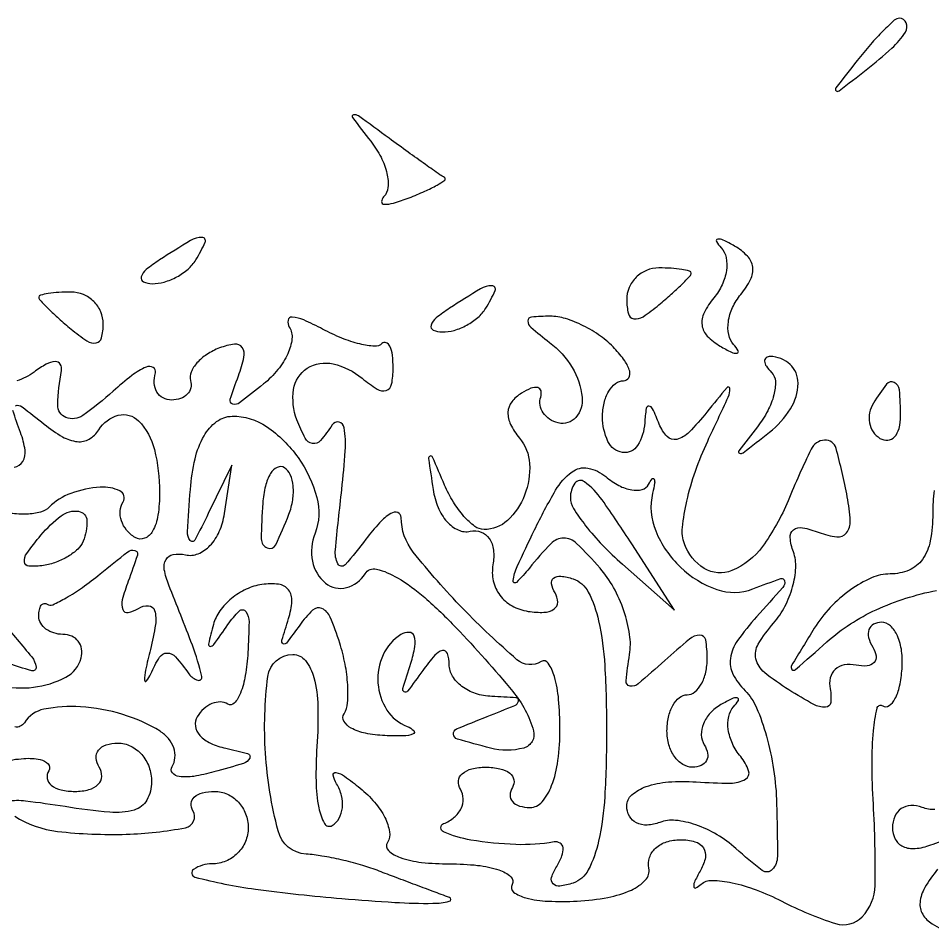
# Model space of a CAD drawing. Extents: x 153 to 7594, y 148 to 3762.
# Drawn here: x 4141.15 to 4179, y 2377.32 to 2415 of the extents above; entities that cross this region are included whole.
import ezdxf

# ---------------------------------------------------------------- set-up
doc = ezdxf.new("R2010")
doc.units = 0

msp = doc.modelspace()

# ---------------------------------------------------------------- linework, layer by layer
for points in [[(4175.872445, 2413.25, 0.001576), (4174.99236, 2412.120493, 0.377591), (4175, 2412, 0.377591), (4175.120493, 2411.99236, 0.001576), (4176.25, 2412.872445, 0.017685), (4177.306759, 2413.76332, 0.065617), (4177.869516, 2414.426111, 0.241985), (4177.90695, 2414.806605, 0.307699), (4177.622445, 2415, 0.184603), (4177.410139, 2414.91885, 0.013803), (4176.952641, 2414.485938, 0.017649), (4176.425681, 2413.920402, 0.012436)], [(4155.741324, 2409.907991, -0.047027), (4156.16382, 2409.24632, -0.062048), (4156.409199, 2408.574824, -0.07668), (4156.451806, 2407.99499, -0.178275), (4156.271805, 2407.605138, 0.189593), (4156.18674, 2407.409775, 0.415145), (4156.287549, 2407.301795, 0.080942), (4156.685722, 2407.35336, 0.019025), (4157.323609, 2407.570686, 0.01266), (4157.979529, 2407.841629, 0.025029), (4158.482372, 2408.09522, 0.031579), (4158.800599, 2408.303838, 0.546315), (4158.793128, 2408.406506, -0.028248), (4158.59966, 2408.526356, -0.001456), (4157.998606, 2408.950044, -0.002311), (4157.287476, 2409.459388, -0.001675), (4156.5, 2410.032968, 0.001932), (4155.23192, 2410.955611, 0.199694), (4155.025366, 2411.004179, 0.564359), (4154.982271, 2410.896261, 0.003646)], [(4147, 2405, 0.027275), (4146.445888, 2404.597454, 0.147021), (4146.239151, 2404.292684, 0.37991), (4146.327599, 2404.095709, 0.102799), (4146.690983, 2404.015313, 0.074131), (4147.192374, 2404.083483, 0.053889), (4147.713662, 2404.298248, 0.054031), (4148.175433, 2404.618541, 0.075854), (4148.5, 2405, 0.034464), (4148.886554, 2405.734105, 0.541951), (4148.758161, 2405.931144, 0.136158), (4148.281145, 2405.798791, 0.008108)], [(4170.241324, 2405.502335, -0.136349), (4170.445717, 2405.094972, -0.084493), (4170.459419, 2404.556336, -0.073475), (4170.284906, 2403.971191, -0.064137), (4169.942766, 2403.431037, 0.057258), (4169.539797, 2402.813732, 0.149196), (4169.452194, 2402.29636, 0.161204), (4169.669558, 2401.844229, 0.070019), (4170.201442, 2401.428702, 0.016746), (4170.67047, 2401.17859, 0.145908), (4170.900785, 2401.139852, 0.539115), (4170.949252, 2401.237981, 0.051532), (4170.758676, 2401.497665, -0.136349), (4170.554283, 2401.905028, -0.084493), (4170.540581, 2402.443664, -0.073475), (4170.715094, 2403.028809, -0.064137), (4171.057234, 2403.568963, 0.057258), (4171.460203, 2404.186268, 0.149196), (4171.547806, 2404.70364, 0.161204), (4171.330442, 2405.155771, 0.070019), (4170.798558, 2405.571298, 0.016746), (4170.32953, 2405.82141, 0.145908), (4170.099215, 2405.860148, 0.539115), (4170.050748, 2405.762019, 0.051532)], [(4166.333333, 2403.34921, 0.058985), (4166.401645, 2402.772162, 0.303392), (4166.626364, 2402.564488, 0.188172), (4167.007779, 2402.64783, 0.026407), (4167.666667, 2403.138321, 0.008736), (4168.177569, 2403.577629, 0.012937), (4168.608333, 2403.981783, 0.008084), (4168.950038, 2404.330516, 0.192074), (4169, 2404.455778, 0.344914), (4168.935135, 2404.538622, 0.021349), (4168.608333, 2404.604718, 0.024357), (4168.177816, 2404.651466, 0.014866), (4167.666667, 2404.666667, 0.097821), (4167.157792, 2404.566148, 0.09765), (4166.725, 2404.279664, 0.098226), (4166.435182, 2403.851978, 0.100269)], [(4159, 2403, 0.027275), (4158.445888, 2402.597454, 0.147021), (4158.239151, 2402.292684, 0.37991), (4158.327599, 2402.095709, 0.102799), (4158.690983, 2402.015313, 0.074131), (4159.192374, 2402.083483, 0.053889), (4159.713662, 2402.298248, 0.054031), (4160.175433, 2402.618541, 0.075854), (4160.5, 2403, 0.034464), (4160.886554, 2403.734105, 0.541951), (4160.758161, 2403.931144, 0.136158), (4160.281145, 2403.798791, 0.008108)], [(4142, 2403.455778, 0.192074), (4142.049962, 2403.330516, 0.008084), (4142.391667, 2402.981783, 0.012937), (4142.822431, 2402.577629, 0.008736), (4143.333333, 2402.138321, 0.026407), (4143.992221, 2401.64783, 0.188172), (4144.373636, 2401.564488, 0.303392), (4144.598355, 2401.772162, 0.058985), (4144.666667, 2402.34921, 0.100269), (4144.564818, 2402.851978, 0.098226), (4144.275, 2403.279664, 0.09765), (4143.842208, 2403.566148, 0.097821), (4143.333333, 2403.666667, 0.014866), (4142.822184, 2403.651466, 0.024357), (4142.391667, 2403.604718, 0.021349), (4142.064865, 2403.538622, 0.344914)], [(4172.324657, 2400.342009, -0.188967), (4172.485663, 2399.973454, -0.073134), (4172.424724, 2399.409651, -0.05878), (4172.167948, 2398.749775, -0.04346), (4171.741324, 2398.092009, 0.002309), (4170.977097, 2397.102491, 0.480912), (4171.00289, 2396.998672, 0.27909), (4171.14961, 2397.015406, 0.001748), (4172.23899, 2397.863307, 0.086231), (4173.112532, 2398.831847, 0.13852), (4173.424789, 2399.891573, 0.209296), (4173.092387, 2400.674776, 0.191487), (4172.274316, 2401, 0.159357), (4172.101343, 2400.943435, 0.259352), (4172.038449, 2400.806715, 0.133007), (4172.113507, 2400.59508, 0.04506)], [(4176.542705, 2399.069098, 0.090093), (4176.387618, 2398.673795, 0.095385), (4176.385962, 2398.257398, 0.099739), (4176.536973, 2397.88478, 0.108766), (4176.817021, 2397.613087, 0.158515), (4177.139071, 2397.534562, 0.191218), (4177.417083, 2397.669932, 0.126631), (4177.605052, 2398.024148, 0.059057), (4177.666667, 2398.543989, 0.019984), (4177.623697, 2399.618676, 0.269722), (4177.40792, 2399.929499, 0.350126), (4177.086603, 2399.852054, 0.02679)], [(4151.269735, 2394.930722, 0.01644), (4151.207033, 2393.449592, 0.30258), (4151.451701, 2393.07469, 0.402215), (4151.807591, 2393.208603, 0.01992), (4152.349337, 2394.467975, 0.05214), (4152.509264, 2395.063819, 0.063531), (4152.527236, 2395.640664, 0.075558), (4152.408436, 2396.11266, 0.156206), (4152.163912, 2396.398697, 0.259868), (4151.868239, 2396.412037, 0.140997), (4151.592392, 2396.158362, 0.079088), (4151.379055, 2395.638259, 0.039075)], [(4167.238859, 2395.708262, -0.038533), (4167.38838, 2395.937565, -0.56461), (4167.466358, 2395.928792, -0.15157), (4167.488339, 2395.760565, -0.014256), (4167.404789, 2395.347199, 0.156128), (4167.53342, 2393.778437, 0.104315), (4168.558035, 2392.278985, 0.107879), (4170.067966, 2391.356264, 0.176815), (4171.549325, 2391.380554, -0.007196), (4172.711019, 2391.807261, -0.474389), (4172.870879, 2391.709629, -0.217958), (4172.790452, 2391.44263, -0.003445), (4171.707587, 2390.229381, 0.031172), (4170.920245, 2389.242171, 0.115034), (4170.624965, 2388.50685, 0.158723), (4170.731694, 2387.853894, 0.077292), (4171.235594, 2387.164406, -0.09649), (4171.707461, 2386.464233, -0.032162), (4172.117227, 2385.292172, -0.030626), (4172.414245, 2383.904064, -0.030463), (4172.540154, 2382.487586, -0.007186), (4172.569336, 2380.306258, -0.186066), (4172.36044, 2379.765946, -0.388707), (4171.944984, 2379.727413, -0.021649), (4170.855459, 2380.630807, 0.05006), (4170.072541, 2381.208299, 0.050967), (4169.195043, 2381.614614, 0.05604), (4168.357996, 2381.801648, 0.119128), (4167.703912, 2381.716622, -0.079293), (4167.180247, 2381.606018, -0.127489), (4166.735941, 2381.697803, -0.151491), (4166.441979, 2381.976094, -0.128724), (4166.333333, 2382.391111, -0.217442), (4166.544334, 2382.853358, -0.0951), (4167.140728, 2383.198586, -0.065246), (4168.059313, 2383.38938, -0.035917), (4169.208864, 2383.392463, 0.016038), (4170.626811, 2383.339905, 0.131125), (4171.248123, 2383.502387, 0.362579), (4171.380621, 2383.855926, 0.089142), (4171.050873, 2384.438702, -0.064538), (4170.711186, 2384.975932, -0.073701), (4170.538713, 2385.558587, -0.084598), (4170.553824, 2386.095537, -0.135608), (4170.758676, 2386.502335, 0.047386), (4170.955768, 2386.766294, 0.530096), (4170.910257, 2386.866002, 0.156856), (4170.69099, 2386.834332, 0.016997), (4170.233688, 2386.591227, 0.073567), (4169.793071, 2386.242525, 0.090265), (4169.508358, 2385.802619, 0.104102), (4169.421284, 2385.342202, 0.134052), (4169.542705, 2384.930902, -0.090666), (4169.681645, 2384.57557, -0.169366), (4169.637945, 2384.273452, -0.176081), (4169.418448, 2384.071817, -0.098926), (4169.059017, 2384, -0.140337), (4168.655173, 2384.115626, -0.099915), (4168.311086, 2384.440625, -0.085131), (4168.079345, 2384.926682, -0.06887), (4168, 2385.5, -0.053595), (4168.06169, 2386.073861, -0.073362), (4168.244792, 2386.559375, -0.093122), (4168.515341, 2386.885312, -0.17482), (4168.833333, 2387, 0.17524), (4169.151331, 2387.114983, 0.093006), (4169.421875, 2387.441846, 0.073222), (4169.604985, 2387.9287, 0.053441), (4169.666667, 2388.504156, 0.041853), (4169.602098, 2389.274181, 0.380002), (4169.360197, 2389.468674, 0.162215), (4168.928229, 2389.300761, 0.010799), (4167.909139, 2388.417772, -0.007159), (4166.810918, 2387.452134, -0.222038), (4166.470111, 2387.357834, -0.395254), (4166.306519, 2387.572612, -0.01495), (4166.451132, 2388.663615, 0.078438), (4166.455384, 2389.493614, 0.044492), (4166.215613, 2390.47189, 0.043089), (4165.789024, 2391.439051, 0.054279), (4165.228763, 2392.240692, 0.019797), (4164.261174, 2393.262759, 0.19574), (4163.724114, 2393.481384, 0.204229), (4163.199878, 2393.257936, 0.021747), (4162.305027, 2392.240692, -0.030668), (4161.769178, 2391.653019, -0.711036), (4161.630855, 2391.72259, -0.074769), (4161.798585, 2392.304425, -0.005419), (4162.513864, 2393.820763, -0.019117), (4163.39065, 2395.465228, -0.100421), (4164.068723, 2396.225621, -0.21096), (4164.726992, 2396.37737, -0.126536), (4165.465027, 2396.029025, 0.049524), (4166.010016, 2395.661152, 0.079137), (4166.539039, 2395.475894, 0.111751), (4166.968198, 2395.494653, 0.203682)], [(4164, 2395.154988, 0.142218), (4164.128193, 2394.713411, 0.024894), (4164.632973, 2393.998607, 0.025257), (4165.329796, 2393.196286, 0.020305), (4166.154802, 2392.404988), (4168.309603, 2390.5), (4166.539792, 2393.25, 0.010783), (4165.316201, 2395.064072, 0.078231), (4164.585567, 2395.81588, 0.422229), (4164.190632, 2395.753966, 0.155293)], [(4143.833333, 2393.355278, -0.105577), (4143.611028, 2393.030455, -0.052825), (4143.214336, 2392.725937, -0.049083), (4142.718408, 2392.485729, -0.051857), (4142.194193, 2392.352238, -0.046255), (4141.587372, 2392.319873, -0.378117), (4141.402483, 2392.496362, -0.180681), (4141.501728, 2392.85237, -0.015839), (4142.086693, 2393.604459, -0.057765), (4142.929337, 2394.409645, -0.199842), (4143.645105, 2394.594533, -0.365568), (4143.989666, 2394.208069, -0.104625)]]:
    msp.add_lwpolyline(points, format="xyb", close=True)
for points in [[(4141, 2381.978621, 0.114965), (4142.776564, 2381.34497, 0.035938), (4145.620755, 2381.225907, 0.04012), (4148.067817, 2381.496683, 0.525057), (4148.376371, 2382.200036, -0.161919), (4148.304585, 2382.503179, -0.190898), (4148.4362, 2382.76501, -0.124654), (4148.776532, 2382.942073, -0.05799), (4149.274316, 2383, -0.106911), (4149.805545, 2382.885099, -0.09947), (4150.257664, 2382.559375, -0.09591), (4150.560771, 2382.072631, -0.091687), (4150.666667, 2381.5, -0.099038), (4150.552153, 2380.927543, -0.097945), (4150.226042, 2380.440625, -0.097945), (4149.739124, 2380.114514, -0.099038), (4149.166667, 2380, 0.145796), (4148.405747, 2379.773303, 0.648603), (4148.456942, 2379.454225, 0.032117), (4150.963342, 2378.95474, 0.011847), (4154.547833, 2378.563197, 0.006542), (4156.737284, 2378.40523, 0.017192), (4158.310926, 2378.366573, 0.05579), (4158.99057, 2378.449411, 0.743184), (4159, 2378.606925, -0.001044), (4158.317177, 2378.85961, -0.00061), (4157.5, 2379.165091, -0.00061), (4156.682866, 2379.472832, -0.001036), (4156, 2379.732575, 0.02143), (4155.321061, 2379.959597, 0.013845), (4154.518204, 2380.166439, 0.013922), (4153.720728, 2380.325289, 0.025422), (4153.06197, 2380.403347, -0.323184), (4151.901739, 2381.365399, -0.046728), (4151.382786, 2384.582289, -0.048812), (4151.481343, 2387.761362, -0.377047), (4152.511191, 2388.666667, -0.229262), (4153.037393, 2388.412004, -0.103726), (4153.387796, 2387.709383, -0.059312), (4153.550383, 2386.533663, -0.021671), (4153.509325, 2384.851724, 0.021082), (4153.472836, 2383.425781, 0.043713), (4153.588277, 2382.319191, 0.077594), (4153.821768, 2381.671902, 0.429676), (4154.14156, 2381.587489, 0.129889), (4154.426913, 2381.888387, 0.099169), (4154.562819, 2382.323316, 0.087403), (4154.527951, 2382.826461, 0.074311), (4154.324353, 2383.319098, -0.080994), (4154.185396, 2383.668405, -0.53762), (4154.29286, 2383.77932, -0.108823), (4154.654059, 2383.625683, -0.015619), (4155.297031, 2383.136693, -0.045407), (4155.899872, 2382.549576, -0.060421), (4156.323224, 2381.913392, -0.074798), (4156.515863, 2381.326485, -0.182333), (4156.429973, 2380.886693, 0.358449), (4156.475619, 2380.550095, 0.104229), (4156.958865, 2380.260466, 0.056041), (4157.841843, 2380.062773, 0.027081), (4159, 2380, -0.026115), (4160.159493, 2379.939398, -0.053769), (4161.046711, 2379.748557, -0.098651), (4161.539093, 2379.469267, -0.368357), (4161.589012, 2379.144024, 0.390216), (4161.648993, 2378.833, 0.097231), (4162.161267, 2378.590362, 0.051282), (4163.0809, 2378.455118, 0.024323), (4164.279995, 2378.461226, 0.031901), (4165.551244, 2378.611304, 0.061829), (4166.525732, 2378.917873, 0.094988), (4167.112461, 2379.334712, 0.247895), (4167.25, 2379.817202, -0.135408), (4167.277449, 2380.267497, -0.127166), (4167.531399, 2380.652553, -0.107541), (4167.982179, 2380.910969, -0.076717), (4168.559017, 2381, -0.068719), (4169.159019, 2380.917146, -0.178058), (4169.507261, 2380.664905, -0.196415), (4169.589379, 2380.267191, -0.08468), (4169.398692, 2379.75, 0.016593), (4169.158384, 2379.29839, 0.119414), (4169.105392, 2379.059307, 0.547314), (4169.190996, 2379.006863, 0.069603), (4169.410364, 2379.154023, -0.193069), (4169.862703, 2379.318331, -0.043355), (4170.692629, 2379.218528, -0.038899), (4171.697027, 2378.925251, -0.02919), (4172.748989, 2378.455201, 0.04252), (4174.979436, 2377.528989, 0.288233), (4176.084308, 2377.814232, 0.186899), (4176.612356, 2379.108565, 0.019192), (4176.543203, 2382.472144, -0.013198), (4176.488248, 2384.160347, -0.025355), (4176.548548, 2385.512899, -0.029751), (4176.693258, 2386.44062, -0.517484), (4176.932044, 2386.541999, 0.297439), (4177.191541, 2386.548394, 0.12219), (4177.435795, 2386.824217, 0.067926), (4177.627929, 2387.357255, 0.033794), (4177.730265, 2388.069278, 0.049635), (4177.712525, 2388.808229, 0.073166), (4177.54015, 2389.43285, 0.097575), (4177.247793, 2389.851264, 0.193977), (4176.878834, 2390, 0.122417), (4176.550226, 2389.918321, 0.18783), (4176.360842, 2389.698972, 0.150733), (4176.347009, 2389.367209, 0.074143), (4176.515313, 2388.975223, -0.096758), (4176.654704, 2388.605637, -0.232089), (4176.573592, 2388.332191, -0.191458), (4176.286094, 2388.194024, -0.068666), (4175.82433, 2388.225223, 0.094055), (4175.338473, 2388.233495, 0.144401), (4174.963507, 2388.048953, 0.151324), (4174.759858, 2387.698376, 0.106492), (4174.753567, 2387.239298, -0.07785), (4174.777778, 2386.677862, -0.375932), (4174.560432, 2386.479671, -0.131795), (4174.073574, 2386.599806, -0.013562), (4173.043629, 2387.204826, -0.030641), (4172.032289, 2387.926082, -0.167611), (4171.68202, 2388.487397, -0.194121), (4171.778804, 2389.09596, -0.043213), (4172.409574, 2389.965528, 0.058128), (4172.88048, 2390.657098, 0.052278), (4173.199872, 2391.463245, 0.055524), (4173.329522, 2392.257398, 0.099215), (4173.233062, 2392.90935, -0.0603), (4173.097224, 2393.50499, -0.261834), (4173.23586, 2393.825362, -0.214334), (4173.614106, 2393.913105, -0.043045), (4174.295024, 2393.71703, 0.06199), (4175.027847, 2393.535687, 0.260727), (4175.43178, 2393.702355, 0.184626), (4175.588148, 2394.200385, 0.032346), (4175.462834, 2395.192987, 0.018115), (4175.000784, 2397.198135, 0.357593), (4174.52195, 2397.540881, 0.271277), (4173.962101, 2397.161633, 0.013223), (4173.013282, 2395.032065, -0.059179), (4171.951088, 2393.137209, -0.137907), (4170.68448, 2392.138733, -0.241497), (4169.544219, 2392.230648, -0.170018), (4168.720539, 2393.25, -0.112541), (4168.639763, 2393.927467, -0.029464), (4168.820002, 2395.014062, -0.0284), (4169.178308, 2396.25976, -0.025713), (4169.685614, 2397.5, 0.001934), (4170.534741, 2399.323385, 0.116065), (4170.606607, 2399.676354, 0.688208), (4170.488757, 2399.717383, 0.005963), (4169.64941, 2398.696997, -0.024348), (4168.912171, 2397.865052, -0.137958), (4168.404065, 2397.572232, -0.270146), (4168.00984, 2397.685197, -0.096033), (4167.679948, 2398.196997, 0.011041), (4167.405857, 2398.839632, 0.270739), (4167.253797, 2398.947447, 0.40294), (4167.136288, 2398.852788, 0.015885), (4167.078947, 2398.25, -0.122487), (4166.784494, 2397.320654, -0.299081), (4166.163834, 2397.029234, -0.254196), (4165.557417, 2397.48083, -0.108637), (4165.333333, 2398.5, -0.056244), (4165.39808, 2399.073765, -0.075699), (4165.589707, 2399.559375, -0.094933), (4165.873134, 2399.884978, -0.16786), (4166.206093, 2400, 0.263818), (4166.42041, 2400.12154, 0.205742), (4166.456608, 2400.391667, 0.086545), (4166.251895, 2400.820624, 0.03337), (4165.833333, 2401.333333, 0.049749), (4165.251557, 2401.843611, 0.039449), (4164.534733, 2402.275, 0.040733), (4163.798189, 2402.570439, 0.075153), (4163.161594, 2402.666667, 0.020353), (4162.392198, 2402.635335, 0.385718), (4162.24055, 2402.473569, 0.226326), (4162.359684, 2402.212627, 0.010382), (4163.143328, 2401.583333, -0.092278), (4164.070947, 2400.548741, -0.110523), (4164.489996, 2399.312226, -0.20769), (4164.230238, 2398.481221, -0.283028), (4163.5, 2398.25, -0.083873), (4163.13895, 2398.407926, -0.099659), (4162.874466, 2398.668709, -0.109397), (4162.74739, 2398.990734, -0.120498), (4162.774777, 2399.32433, 0.136096), (4162.787885, 2399.580024, 0.296393), (4162.653545, 2399.711651, 0.146818), (4162.371285, 2399.685428, 0.042371), (4161.976218, 2399.485302, 0.092739), (4161.573932, 2399.119066, 0.15196), (4161.419086, 2398.689149, 0.127946), (4161.525246, 2398.192085, 0.057012), (4161.894239, 2397.627434, -0.16041), (4162.311807, 2396.565409, -0.106929), (4162.106271, 2395.263191, -0.113052), (4161.397597, 2394.215545, -0.193446), (4160.42724, 2393.84059, -0.15933), (4160.046836, 2393.97065, -0.049854), (4159.598238, 2394.384449, -0.044084), (4159.158833, 2394.977096, -0.036398), (4158.797532, 2395.676, 0.001884), (4158.295715, 2396.836538, 0.396686), (4158.192095, 2396.88079, 0.354115), (4158.130332, 2396.77739, 0.001776), (4158.317879, 2395.5, 0.061009), (4158.525048, 2394.754916, 0.083385), (4158.894077, 2394.165586, 0.104469), (4159.361649, 2393.819792, 0.161404), (4159.856861, 2393.765823, -0.141925), (4160.303546, 2393.734293, -0.156828), (4160.643873, 2393.468218, -0.122681), (4160.818991, 2392.991403, -0.071613), (4160.79747, 2392.379414, 0.098958), (4160.810309, 2391.708757, 0.108122), (4161.082585, 2391.117919, 0.104735), (4161.585505, 2390.681379, 0.087787), (4162.254763, 2390.451375, 0.047563), (4162.908116, 2390.411573, 0.143366), (4163.327679, 2390.550146, 0.247782), (4163.475616, 2390.833459, 0.138124), (4163.365567, 2391.217517, -0.088596), (4163.21896, 2391.587964, -0.284982), (4163.307226, 2391.825969, -0.197573), (4163.60789, 2391.909276, -0.050524), (4164.110804, 2391.796399, -0.197131), (4164.744258, 2391.250802, -0.063423), (4165.170617, 2390.060026, -0.040423), (4165.424776, 2388.207609, -0.013889), (4165.5, 2385.5, -0.013889), (4165.424776, 2382.792391, -0.040423), (4165.170617, 2380.939974, -0.063423), (4164.744258, 2379.749198, -0.197131), (4164.110804, 2379.203601, -0.046462), (4163.569376, 2379.077462, -0.237566), (4163.285962, 2379.17468, -0.279972), (4163.224028, 2379.441724, -0.058944), (4163.435134, 2379.895045, 0.045137), (4163.651818, 2380.328722, 0.121157), (4163.696915, 2380.668352, 0.235214), (4163.573583, 2380.860277, 0.179286), (4163.32433, 2380.906356, -0.052159), (4161.745343, 2380.799178, -0.032007), (4159.887976, 2380.986367, -0.061481), (4158.751639, 2381.322056, -0.665332), (4158.756231, 2381.664358, 0.07888), (4159.193455, 2381.926836, 0.105417), (4159.477402, 2382.290708, 0.121773), (4159.564193, 2382.697442, 0.131107), (4159.447214, 2383.08541, -0.165558), (4159.367751, 2383.431903, -0.19046), (4159.523305, 2383.731339, -0.122591), (4159.920728, 2383.933869, -0.056896), (4160.5, 2384, -0.051132), (4161.083504, 2383.940173, -0.111122), (4161.491447, 2383.755208, -0.185976), (4161.661245, 2383.48197, -0.187619), (4161.603006, 2383.166667, 0.130741), (4161.507289, 2382.850038, 0.189912), (4161.604024, 2382.578125, 0.144644), (4161.892436, 2382.394743, 0.069877), (4162.329703, 2382.333333, 0.220814), (4162.828345, 2382.564835, 0.084588), (4163.226202, 2383.239661, 0.059009), (4163.487035, 2384.278224, 0.032055), (4163.571429, 2385.593248, 0.022725), (4163.516081, 2386.8104, 0.045874), (4163.341922, 2387.75372, 0.078557), (4163.088265, 2388.305285, 0.404213), (4162.790131, 2388.370294, -0.328179), (4161.79, 2388.451114, -0.0214), (4159.549522, 2390.570519, -0.024954), (4157.49832, 2392.90701, -0.169231), (4157, 2394.337152, 0.320873), (4156.857115, 2394.536878, 0.223457), (4156.57124, 2394.505052, 0.069869), (4156.102615, 2394.118222, 0.024122), (4155.540391, 2393.44113, -0.019253), (4154.675092, 2392.378154, -0.535797), (4154.377408, 2392.418494, -0.138474), (4154.273402, 2392.999408, -0.004057), (4154.539847, 2395.5, 0.012624), (4154.682292, 2397.095924, 0.053336), (4154.641259, 2398.054098, 0.309361), (4154.427157, 2398.284191, 0.314631), (4154.138619, 2398.166154, -0.032532), (4153.662941, 2397.524424, -0.259743), (4153.330364, 2397.399382, -0.239962), (4153.029907, 2397.61372, -0.028439), (4152.682837, 2398.384129, -0.129437), (4152.545609, 2399.63852, -0.216994), (4153.112637, 2400.511897, -0.202046), (4154.18469, 2400.694677, -0.116237), (4155.377138, 2400.101966, 0.033196), (4156.005947, 2399.646992, 0.221148), (4156.379723, 2399.600139, 0.274236), (4156.603637, 2399.85293, 0.047431), (4156.666667, 2400.515876, 0.029701), (4156.634632, 2401.054693, 0.077423), (4156.530127, 2401.427499, 0.196601), (4156.376205, 2401.57225, 0.296195), (4156.20185, 2401.535184, -0.219202), (4155.896545, 2401.422415, -0.040509), (4155.289248, 2401.519629, -0.036802), (4154.543606, 2401.761174, -0.026144), (4153.74784, 2402.134952, 0.019626), (4152.968383, 2402.513543, 0.08932), (4152.479817, 2402.630381, 0.379199), (4152.313851, 2402.499346, 0.184852), (4152.368312, 2402.213075, -0.16743), (4152.476305, 2401.734175, -0.079189), (4152.3065, 2401.115915, -0.064907), (4151.897874, 2400.457908, -0.050701), (4151.301759, 2399.863307, -0.007138), (4150.311107, 2399.080817, -0.246459), (4150.027107, 2399.031781, -0.413341), (4149.925562, 2399.229442, -0.012251), (4150.261842, 2400.199072, 0.034269), (4150.491848, 2400.970342, 0.206854), (4150.416066, 2401.371644, 0.285037), (4150.100658, 2401.512819, 0.058043), (4149.480691, 2401.354217, 0.052235), (4148.954633, 2401.086479, 0.067362), (4148.543764, 2400.733556, 0.082606), (4148.304666, 2400.353679, 0.166972), (4148.281619, 2400.005144, -0.125597), (4148.28621, 2399.698591, -0.134722), (4148.1421, 2399.436511, -0.117967), (4147.865375, 2399.260939, -0.08282), (4147.5, 2399.2, -0.121968), (4147.144619, 2399.287999, -0.136598), (4146.888919, 2399.529569, -0.121496), (4146.776135, 2399.893546, -0.085154), (4146.823979, 2400.321938, 0.346372), (4146.732613, 2400.54692, 0.235583), (4146.443558, 2400.56296, 0.061877), (4145.851852, 2400.215558, 0.020271), (4145.073979, 2399.56695, -0.029678), (4143.8156, 2398.557181, -0.254425), (4143.123404, 2398.474695, -0.31538), (4142.781653, 2398.996191, -0.039283), (4142.938003, 2400.419273, 0.189219), (4142.888549, 2400.681996, 0.272694), (4142.683745, 2400.788171, 0.112626), (4142.305119, 2400.679921, 0.035294), (4141.806424, 2400.35792, -0.088352), (4141.083472, 2399.992819, -0.029714)], [(4141.027646, 2398.964767, -0.253913), (4141.306005, 2398.922175, -0.008294), (4142.223742, 2398.201442, 0.038674), (4142.98008, 2397.678416, 0.106526), (4143.593037, 2397.478376, 0.158522), (4144.0854, 2397.583951, 0.123514), (4144.480071, 2397.967754, -0.191593), (4145.287017, 2398.566837, -0.270933), (4146.129416, 2398.334481, -0.133584), (4146.785212, 2397.153511, -0.060401), (4147, 2395.381966, -0.036149), (4146.931303, 2394.433021, -0.088447), (4146.71118, 2393.770927, -0.175526), (4146.378237, 2393.47543, -0.237296), (4145.983688, 2393.510081, -0.081549), (4145.634907, 2393.813718, -0.09202), (4145.418984, 2394.201353, -0.100687), (4145.367871, 2394.611434, -0.119788), (4145.488451, 2394.981314, 0.444833), (4145.355468, 2395.437715, 0.130984), (4144.544668, 2395.593388, 0.069392), (4143.327421, 2395.334759, 0.109808), (4142.431179, 2394.764512, -0.134567), (4142.073917, 2394.560966, -0.051529), (4141.503221, 2394.476243, -0.046238), (4140.830733, 2394.508546, -0.041897)], [(4140.980864, 2396.422558, 0.21723), (4141.337323, 2396.65854, 0.179695), (4141.4329, 2397.123793, 0.051324), (4141.24353, 2397.848646, -0.013425), (4140.928451, 2398.764784, -0.402231)], [(4140.355054, 2387.38703, 0.087915), (4141.774759, 2387.311029, 0.089267), (4143.116006, 2387.725866, 0.213712), (4143.75, 2388.523344, 0.101072), (4143.768315, 2388.895803, 0.126303), (4143.632812, 2389.213107, 0.127052), (4143.362022, 2389.424648, 0.102967), (4143, 2389.5, -0.073375), (4142.617889, 2389.556379, -0.087856), (4142.29375, 2389.720313, -0.100566), (4142.077063, 2389.96399, -0.13236), (4142, 2390.25, -0.045279), (4142.024519, 2390.520207, -0.106591), (4142.101727, 2390.70625, -0.198837), (4142.215548, 2390.779607, -0.204068), (4142.346305, 2390.75, 0.270402), (4142.575042, 2390.727718, 0.022037), (4143.131655, 2391.014063, 0.024851), (4143.802993, 2391.443319, 0.016282), (4144.533536, 2392, -0.005372), (4145.679269, 2392.913246, -0.233031), (4145.973755, 2392.974269, -0.433154), (4146.07952, 2392.780539, -0.010251), (4145.698685, 2391.698062, 0.024807), (4145.454122, 2390.932453, 0.155456), (4145.473931, 2390.527318, 0.369692), (4145.695071, 2390.404989, 0.087884), (4146.118588, 2390.573292, -0.149478), (4146.540104, 2390.683988, -0.321899), (4146.791213, 2390.487975, -0.111396), (4146.828092, 2389.905945, -0.022004), (4146.616365, 2388.875229, 0.008147), (4146.416469, 2388.022673, 0.057002), (4146.373818, 2387.59815, 0.711557), (4146.455915, 2387.570928, 0.058116), (4146.630282, 2387.863153, -0.033812), (4146.998405, 2388.554186, -0.259), (4147.308393, 2388.726305, -0.216602), (4147.659252, 2388.566829, -0.024383), (4148.215383, 2387.863153, 0.164458), (4148.581186, 2387.599375, 0.577082), (4148.745305, 2387.751671, 0.034637), (4148.354277, 2389.046445, 0.005375), (4147.377319, 2391.540894, -0.051911), (4147.194357, 2392.176421, -0.172), (4147.2644, 2392.599458, -0.231815), (4147.560907, 2392.806896, -0.093486), (4148.067929, 2392.790894, 0.152697), (4148.591776, 2392.835567, 0.10686), (4149.08383, 2393.17295, 0.087122), (4149.46906, 2393.757054, 0.065068), (4149.682121, 2394.5), (4149.983022, 2396.5), (4149.014453, 2394.5, -0.010397), (4148.454356, 2393.40224, -0.549867), (4148.258215, 2393.387949, -0.176153), (4148.153894, 2393.738409, -0.004032), (4148.272942, 2395.5, -0.037824), (4148.465349, 2396.763205, -0.073001), (4148.836803, 2397.713813, -0.102113), (4149.359437, 2398.307572, -0.157899), (4150, 2398.528621, -0.156629), (4151.429795, 2398.099375, -0.088295), (4152.731773, 2396.815185, -0.08851), (4153.508276, 2395.164003, -0.158669), (4153.43162, 2393.682401, 0.138207), (4153.325438, 2392.528131, 0.179149), (4153.865405, 2391.622159, 0.238199), (4154.731504, 2391.436565, 0.192484), (4155.505755, 2392.009312, -0.327649), (4155.979411, 2392.20068, -0.07169), (4156.842404, 2391.843502, -0.04645), (4157.972572, 2391.022272, -0.02212), (4159.269973, 2389.775624, -0.017226), (4161.621449, 2387.13033, -0.103726), (4162.474949, 2385.512703, -0.418365), (4162.0703, 2384.795504, -0.130842), (4160.697247, 2384.789423, -0.005898), (4159.327874, 2385.164834, -0.304421), (4159.158791, 2385.365409, -0.331693), (4159.286442, 2385.582701, -0.006521), (4160.553552, 2386.097719, 0.004771), (4161.700916, 2386.559393, 0.24123), (4161.853383, 2386.738479, 0.461489), (4161.754927, 2386.872705, 0.008264), (4160.75, 2386.929715, -0.069051), (4160.080001, 2387.050267, -0.081744), (4159.509564, 2387.346541, -0.094331), (4159.124595, 2387.767703, -0.135871), (4158.984687, 2388.25, 0.073455), (4158.910909, 2388.710408, 0.390699), (4158.708762, 2388.826238, 0.160669), (4158.387403, 2388.632201, 0.021347), (4157.890355, 2388, -0.004273), (4157.262827, 2387.143182, -0.386947), (4157.121222, 2387.115698, -0.342838), (4157.066289, 2387.260089, -0.003957), (4157.394213, 2388.301938, 0.032703), (4157.568827, 2388.993079, 0.128291), (4157.536971, 2389.428078, 0.311526), (4157.328131, 2389.583086, 0.148092), (4156.988546, 2389.492921, 0.148751), (4156.249832, 2388.653863, 0.124412), (4156.037747, 2387.481677, 0.127132), (4156.408408, 2386.368636, 0.158508), (4157.25, 2385.685253, -0.099747), (4157.518872, 2385.514255, -0.5439), (4157.492225, 2385.376294, -0.092614), (4157.095406, 2385.296266, -0.015681), (4156.319278, 2385.309506, -0.036413), (4155.517802, 2385.407131, -0.075065), (4154.924629, 2385.619532, -0.138115), (4154.62985, 2385.904338, -0.277212), (4154.633826, 2386.216534, 0.120034), (4154.78021, 2386.666307, 0.034193), (4154.78566, 2387.406181, 0.032319), (4154.67665, 2388.269459, 0.029285), (4154.455224, 2389.141076, 0.021375), (4154.062858, 2390.21572, 0.191764), (4153.719595, 2390.568485, 0.304691), (4153.332528, 2390.501489, 0.047214), (4152.796344, 2389.882128, -0.005531), (4152.256508, 2389.14211, -0.381861), (4152.116901, 2389.113818, -0.344855), (4152.061339, 2389.254138, -0.005181), (4152.336429, 2390.151354, 0.059253), (4152.474986, 2390.873753, 0.185429), (4152.333395, 2391.338782, 0.198028), (4151.926184, 2391.57061, 0.068175), (4151.23497, 2391.563981, 0.074114), (4150.584698, 2391.367319, 0.061797), (4149.974493, 2390.980421, 0.063624), (4149.494568, 2390.470604, 0.091535), (4149.228078, 2389.912627, 0.006227), (4149.019306, 2389.096893, 0.481), (4149.091192, 2389.003994, 0.245118), (4149.243725, 2389.080555, 0.00382), (4149.827626, 2389.903292, -0.042809), (4150.301346, 2390.471299, -0.464566), (4150.562461, 2390.450443, -0.159785), (4150.699644, 2390.013781, -0.01189), (4150.653757, 2388.749252, -0.02618), (4150.546351, 2387.797715, -0.051949), (4150.345151, 2387.066614, -0.089333), (4150.090486, 2386.651758, -0.363649), (4149.819098, 2386.612271, 0.137014), (4149.514634, 2386.700067, 0.100178), (4149.167442, 2386.632835, 0.086223), (4148.830111, 2386.419939, 0.070671), (4148.556855, 2386.091994, 0.179989), (4148.479478, 2385.705133, 0.145028), (4148.663942, 2385.320126, 0.100705), (4149.105777, 2384.994436, 0.057472), (4149.737757, 2384.785242, -0.016885), (4150.640532, 2384.565645, -0.470895), (4150.727068, 2384.370941, -0.205781), (4150.476677, 2384.158776, -0.007463), (4149.24862, 2383.802819, -0.027142), (4148.417985, 2383.623232, -0.071532), (4147.810655, 2383.613614, -0.191808), (4147.531885, 2383.768085, -0.320151), (4147.514932, 2384.02416, 0.120125), (4147.634504, 2384.391776, 0.1007), (4147.583114, 2384.799572, 0.091911), (4147.367683, 2385.185266, 0.08131), (4147.020071, 2385.487595, 0.065341), (4145.472508, 2386.184415, 0.057385), (4143.727215, 2386.498285, 0.063759), (4142.21064, 2386.401007, 0.209439), (4141.403316, 2385.843562, -0.305914), (4141.010222, 2385.666376, -0.112801)], [(4179.062724, 2395.457653, 0.032714), (4179, 2394.5, -0.045506), (4178.897422, 2393.375251, -0.10826), (4178.574055, 2392.605224, -0.139913), (4178.021629, 2392.158941, -0.100712), (4177.240547, 2392, 0.103955), (4176.466244, 2391.837257, 0.05184), (4175.591912, 2391.339063, 0.048284), (4174.758078, 2390.610683, 0.051403), (4174.098893, 2389.75, 0.001486), (4173.15721, 2388.206824, 0.333807), (4173.173116, 2388.047364, 0.407032), (4173.315999, 2388.039653, 0.001671), (4174.617147, 2389.186705, -0.074325), (4176.661602, 2390.518884, -0.060185), (4179.158661, 2391.315734, -0.069086)], [(4140.5, 2390.002329, -0.004501), (4141.705935, 2388.564496, -0.143928), (4141.883987, 2388.146878, -0.53348), (4141.706098, 2387.994666, -0.019453), (4140.698062, 2388.31898, 0.029579)], [(4140.469738, 2384.238966, -0.027972), (4141.382426, 2384.361032, -0.068119), (4142.058668, 2384.321085, -0.162929), (4142.386091, 2384.134463, -0.332306), (4142.410721, 2383.855543, 0.181162), (4142.346718, 2383.531729, 0.187582), (4142.512585, 2383.251316, 0.114306), (4142.917636, 2383.061533, 0.052684), (4143.5, 2383, 0.063222), (4144.074636, 2383.072951, 0.134005), (4144.461189, 2383.29375, 0.191582), (4144.602013, 2383.620597, 0.146489), (4144.5, 2384, -0.119076), (4144.375394, 2384.380416, -0.186722), (4144.472516, 2384.70625, -0.153266), (4144.787848, 2384.925586, -0.076042), (4145.274316, 2385, -0.114434), (4145.805434, 2384.876832, -0.10036), (4146.257664, 2384.528885, -0.093701), (4146.56115, 2384.008637, -0.085515), (4146.666667, 2383.396204, -0.128551), (4146.469644, 2382.64255, -0.197491), (4145.947798, 2382.229597, -0.092834), (4144.941261, 2382.134367, -0.017108), (4143.083333, 2382.367863, 0.009155), (4141.452212, 2382.599257, 0.076981), (4140.711511, 2382.576253, 0.538376)], [(4179.093271, 2382.248381, -0.100835), (4178.565516, 2382.336486, 0.099866), (4178.095642, 2382.415854, 0.142111), (4177.695287, 2382.285811, 0.143106), (4177.428527, 2381.962673, 0.101807), (4177.333333, 2381.5, 0.121702), (4177.451757, 2381.020674, 0.166753), (4177.772639, 2380.718183, 0.131548), (4178.27821, 2380.634599, 0.065089), (4178.916667, 2380.782572, -0.015117), (4179.782252, 2381.07665, -0.420525)], [(4179.201442, 2379.776258, 0.0382), (4178.674004, 2379.015082, 0.108002), (4178.475139, 2378.403601, 0.160693), (4178.584682, 2377.912355, 0.120366), (4178.976218, 2377.514698, 0.04707), (4179.376171, 2377.316789, 0.136948)]]:
    msp.add_lwpolyline(points, format="xyb")

doc.saveas('drawing.dxf')
